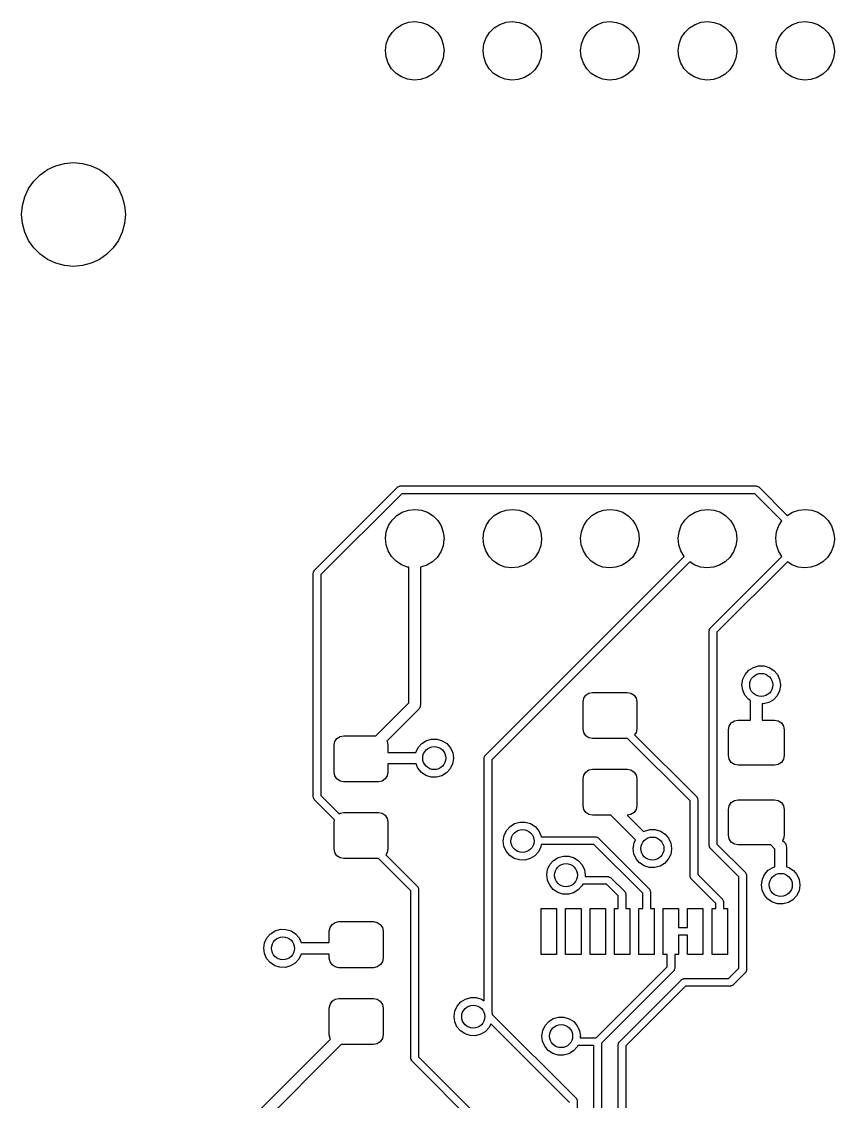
# Model space of a CAD drawing. Extents: x 2.72 to 6.24, y -5.23 to -2.47.
# Drawn here: x 4.762 to 5.595, y -3.662 to -2.555 of the extents above; entities that cross this region are included whole.
import ezdxf

# ---------------------------------------------------------------- set-up
doc = ezdxf.new("R2010")
doc.units = 0
doc.header["$MEASUREMENT"] = 0
doc.layers.add('BLACK', color=7, linetype='CONTINUOUS')

msp = doc.modelspace()

# ---------------------------------------------------------------- linework, layer by layer
at = {"layer": 'BLACK', "linetype": 'CONTINUOUS'}
for p, q in [((5.15223, -2.55786), (5.15856, -2.5557)), ((5.15856, -2.5557), (5.16521, -2.555)), ((5.16521, -2.555), (5.17185, -2.55579)), ((5.17185, -2.55579), (5.17815, -2.55804)), ((5.25223, -2.55786), (5.25856, -2.5557)), ((5.25856, -2.5557), (5.26521, -2.555)), ((5.26521, -2.555), (5.27185, -2.55579)), ((5.27185, -2.55579), (5.27815, -2.55804)), ((5.35223, -2.55786), (5.35856, -2.5557)), ((5.35856, -2.5557), (5.36521, -2.555)), ((5.36521, -2.555), (5.37185, -2.55579)), ((5.37185, -2.55579), (5.37815, -2.55804)), ((5.45223, -2.55786), (5.45856, -2.5557)), ((5.45856, -2.5557), (5.46521, -2.555)), ((5.46521, -2.555), (5.47185, -2.55579)), ((5.47185, -2.55579), (5.47815, -2.55804)), ((5.55223, -2.55786), (5.55856, -2.5557)), ((5.55856, -2.5557), (5.56521, -2.555)), ((5.56521, -2.555), (5.57185, -2.55579)), ((5.57185, -2.55579), (5.57815, -2.55804)), ((5.13813, -2.57166), (5.14175, -2.56604)), ((5.14175, -2.56604), (5.14653, -2.56136)), ((5.14653, -2.56136), (5.15223, -2.55786)), ((5.17815, -2.55804), (5.1838, -2.56162)), ((5.1838, -2.56162), (5.18851, -2.56637)), ((5.18851, -2.56637), (5.19205, -2.57204)), ((5.23813, -2.57166), (5.24175, -2.56604)), ((5.24175, -2.56604), (5.24653, -2.56136)), ((5.24653, -2.56136), (5.25223, -2.55786)), ((5.27815, -2.55804), (5.2838, -2.56162)), ((5.2838, -2.56162), (5.28851, -2.56637)), ((5.28851, -2.56637), (5.29205, -2.57204)), ((5.33813, -2.57166), (5.34175, -2.56604)), ((5.34175, -2.56604), (5.34653, -2.56136)), ((5.34653, -2.56136), (5.35223, -2.55786)), ((5.37815, -2.55804), (5.3838, -2.56162)), ((5.3838, -2.56162), (5.38851, -2.56637)), ((5.38851, -2.56637), (5.39205, -2.57204)), ((5.43813, -2.57166), (5.44175, -2.56604)), ((5.44175, -2.56604), (5.44653, -2.56136)), ((5.44653, -2.56136), (5.45223, -2.55786)), ((5.47815, -2.55804), (5.4838, -2.56162)), ((5.4838, -2.56162), (5.48851, -2.56637)), ((5.48851, -2.56637), (5.49205, -2.57204)), ((5.53813, -2.57166), (5.54175, -2.56604)), ((5.54175, -2.56604), (5.54653, -2.56136)), ((5.54653, -2.56136), (5.55223, -2.55786)), ((5.57815, -2.55804), (5.5838, -2.56162)), ((5.5838, -2.56162), (5.58851, -2.56637)), ((5.58851, -2.56637), (5.59205, -2.57204)), ((5.135, -2.58458), (5.13584, -2.57795)), ((5.13584, -2.57795), (5.13813, -2.57166)), ((5.19205, -2.57204), (5.19425, -2.57835)), ((5.19425, -2.57835), (5.195, -2.585)), ((5.235, -2.58458), (5.23584, -2.57795)), ((5.23584, -2.57795), (5.23813, -2.57166)), ((5.29205, -2.57204), (5.29425, -2.57835)), ((5.29425, -2.57835), (5.295, -2.585)), ((5.335, -2.58458), (5.33584, -2.57795)), ((5.33584, -2.57795), (5.33813, -2.57166)), ((5.39205, -2.57204), (5.39425, -2.57835)), ((5.39425, -2.57835), (5.395, -2.585)), ((5.435, -2.58458), (5.43584, -2.57795)), ((5.43584, -2.57795), (5.43813, -2.57166)), ((5.49205, -2.57204), (5.49425, -2.57835)), ((5.49425, -2.57835), (5.495, -2.585)), ((5.535, -2.58458), (5.53584, -2.57795)), ((5.53584, -2.57795), (5.53813, -2.57166)), ((5.59205, -2.57204), (5.59425, -2.57835)), ((5.59425, -2.57835), (5.595, -2.585)), ((5.13566, -2.59124), (5.135, -2.58458)), ((5.19499, -2.58584), (5.19406, -2.59246)), ((5.195, -2.585), (5.19499, -2.58584)), ((5.23566, -2.59124), (5.235, -2.58458)), ((5.29499, -2.58584), (5.29406, -2.59246)), ((5.295, -2.585), (5.29499, -2.58584)), ((5.33566, -2.59124), (5.335, -2.58458)), ((5.39499, -2.58584), (5.39406, -2.59246)), ((5.395, -2.585), (5.39499, -2.58584)), ((5.43566, -2.59124), (5.435, -2.58458)), ((5.49499, -2.58584), (5.49406, -2.59246)), ((5.495, -2.585), (5.49499, -2.58584)), ((5.53566, -2.59124), (5.535, -2.58458)), ((5.59499, -2.58584), (5.59406, -2.59246)), ((5.595, -2.585), (5.59499, -2.58584)), ((5.13777, -2.59758), (5.13566, -2.59124)), ((5.14123, -2.6033), (5.13777, -2.59758)), ((5.19168, -2.59871), (5.18798, -2.60428)), ((5.19406, -2.59246), (5.19168, -2.59871)), ((5.23777, -2.59758), (5.23566, -2.59124)), ((5.24123, -2.6033), (5.23777, -2.59758)), ((5.29168, -2.59871), (5.28798, -2.60428)), ((5.29406, -2.59246), (5.29168, -2.59871)), ((5.33777, -2.59758), (5.33566, -2.59124)), ((5.34123, -2.6033), (5.33777, -2.59758)), ((5.39168, -2.59871), (5.38798, -2.60428)), ((5.39406, -2.59246), (5.39168, -2.59871)), ((5.43777, -2.59758), (5.43566, -2.59124)), ((5.44123, -2.6033), (5.43777, -2.59758)), ((5.49168, -2.59871), (5.48798, -2.60428)), ((5.49406, -2.59246), (5.49168, -2.59871)), ((5.53777, -2.59758), (5.53566, -2.59124)), ((5.54123, -2.6033), (5.53777, -2.59758)), ((5.59168, -2.59871), (5.58798, -2.60428)), ((5.59406, -2.59246), (5.59168, -2.59871)), ((5.14588, -2.60812), (5.14123, -2.6033)), ((5.15147, -2.61178), (5.14588, -2.60812)), ((5.15774, -2.61411), (5.15147, -2.61178)), ((5.18314, -2.6089), (5.17739, -2.61232)), ((5.18798, -2.60428), (5.18314, -2.6089)), ((5.24588, -2.60812), (5.24123, -2.6033)), ((5.25147, -2.61178), (5.24588, -2.60812)), ((5.25774, -2.61411), (5.25147, -2.61178)), ((5.28314, -2.6089), (5.27739, -2.61232)), ((5.28798, -2.60428), (5.28314, -2.6089)), ((5.34588, -2.60812), (5.34123, -2.6033)), ((5.35147, -2.61178), (5.34588, -2.60812)), ((5.35774, -2.61411), (5.35147, -2.61178)), ((5.38314, -2.6089), (5.37739, -2.61232)), ((5.38798, -2.60428), (5.38314, -2.6089)), ((5.44588, -2.60812), (5.44123, -2.6033)), ((5.45147, -2.61178), (5.44588, -2.60812)), ((5.45774, -2.61411), (5.45147, -2.61178)), ((5.48314, -2.6089), (5.47739, -2.61232)), ((5.48798, -2.60428), (5.48314, -2.6089)), ((5.54588, -2.60812), (5.54123, -2.6033)), ((5.55147, -2.61178), (5.54588, -2.60812)), ((5.55774, -2.61411), (5.55147, -2.61178)), ((5.58314, -2.6089), (5.57739, -2.61232)), ((5.58798, -2.60428), (5.58314, -2.6089)), ((5.16437, -2.61499), (5.15774, -2.61411)), ((5.17103, -2.61439), (5.16437, -2.61499)), ((5.17739, -2.61232), (5.17103, -2.61439)), ((5.26437, -2.61499), (5.25774, -2.61411)), ((5.27103, -2.61439), (5.26437, -2.61499)), ((5.27739, -2.61232), (5.27103, -2.61439)), ((5.36437, -2.61499), (5.35774, -2.61411)), ((5.37103, -2.61439), (5.36437, -2.61499)), ((5.37739, -2.61232), (5.37103, -2.61439)), ((5.46437, -2.61499), (5.45774, -2.61411)), ((5.47103, -2.61439), (5.46437, -2.61499)), ((5.47739, -2.61232), (5.47103, -2.61439)), ((5.56437, -2.61499), (5.55774, -2.61411)), ((5.57103, -2.61439), (5.56437, -2.61499)), ((5.57739, -2.61232), (5.57103, -2.61439)), ((4.79718, -2.70281), (4.80612, -2.70041)), ((4.80612, -2.70041), (4.81535, -2.69961)), ((4.81535, -2.69961), (4.82458, -2.70041)), ((4.82458, -2.70041), (4.83353, -2.70281)), ((4.78119, -2.71204), (4.78878, -2.70673)), ((4.78878, -2.70673), (4.79718, -2.70281)), ((4.83353, -2.70281), (4.84193, -2.70673)), ((4.84193, -2.70673), (4.84952, -2.71204)), ((4.76933, -2.72618), (4.77464, -2.71859)), ((4.77464, -2.71859), (4.78119, -2.71204)), ((4.84952, -2.71204), (4.85607, -2.71859)), ((4.85607, -2.71859), (4.86138, -2.72618)), ((4.76541, -2.73458), (4.76933, -2.72618)), ((4.86138, -2.72618), (4.8653, -2.73458)), ((4.7622, -2.75276), (4.76301, -2.74353)), ((4.76301, -2.74353), (4.76541, -2.73458)), ((4.8653, -2.73458), (4.8677, -2.74353)), ((4.8677, -2.74353), (4.8685, -2.75276)), ((4.76301, -2.76199), (4.7622, -2.75276)), ((4.8685, -2.75276), (4.8677, -2.76199)), ((4.76541, -2.77093), (4.76301, -2.76199)), ((4.8677, -2.76199), (4.8653, -2.77093)), ((4.76933, -2.77933), (4.76541, -2.77093)), ((4.8653, -2.77093), (4.86138, -2.77933)), ((4.77464, -2.78692), (4.76933, -2.77933)), ((4.78119, -2.79347), (4.77464, -2.78692)), ((4.85607, -2.78692), (4.84952, -2.79347)), ((4.86138, -2.77933), (4.85607, -2.78692)), ((4.78878, -2.79878), (4.78119, -2.79347)), ((4.79718, -2.8027), (4.78878, -2.79878)), ((4.84193, -2.79878), (4.83353, -2.8027)), ((4.84952, -2.79347), (4.84193, -2.79878)), ((4.80612, -2.8051), (4.79718, -2.8027)), ((4.81535, -2.80591), (4.80612, -2.8051)), ((4.82458, -2.8051), (4.81535, -2.80591)), ((4.83353, -2.8027), (4.82458, -2.8051)), ((5.06222, -3.11722), (5.14722, -3.03222)), ((5.14722, -3.03222), (5.1475, -3.03207)), ((5.1475, -3.03207), (5.14769, -3.03181)), ((5.14769, -3.03181), (5.14856, -3.03153)), ((5.14856, -3.03153), (5.14938, -3.03111)), ((5.14938, -3.03111), (5.1497, -3.03116)), ((5.1497, -3.03116), (5.15, -3.03106)), ((5.15, -3.03106), (5.515, -3.03106)), ((5.515, -3.03106), (5.5153, -3.03116)), ((5.5153, -3.03116), (5.51562, -3.03111)), ((5.51562, -3.03111), (5.51644, -3.03153)), ((5.51644, -3.03153), (5.51731, -3.03181)), ((5.51731, -3.03181), (5.5175, -3.03207)), ((5.5175, -3.03207), (5.51778, -3.03222)), ((5.51778, -3.03222), (5.54678, -3.06121)), ((5.15163, -3.03894), (5.06894, -3.12163)), ((5.51337, -3.03894), (5.15163, -3.03894)), ((5.54125, -3.06682), (5.51337, -3.03894)), ((5.15856, -3.0557), (5.16521, -3.055)), ((5.16521, -3.055), (5.17185, -3.05579)), ((5.25856, -3.0557), (5.26521, -3.055)), ((5.26521, -3.055), (5.27185, -3.05579)), ((5.35856, -3.0557), (5.36521, -3.055)), ((5.36521, -3.055), (5.37185, -3.05579)), ((5.45856, -3.0557), (5.46521, -3.055)), ((5.46521, -3.055), (5.47185, -3.05579)), ((5.55856, -3.0557), (5.56521, -3.055)), ((5.56521, -3.055), (5.57185, -3.05579)), ((5.13813, -3.07166), (5.14175, -3.06604)), ((5.14175, -3.06604), (5.14653, -3.06136)), ((5.14653, -3.06136), (5.15223, -3.05786)), ((5.15223, -3.05786), (5.15856, -3.0557)), ((5.17185, -3.05579), (5.17815, -3.05804)), ((5.17815, -3.05804), (5.1838, -3.06162)), ((5.1838, -3.06162), (5.18851, -3.06637)), ((5.23813, -3.07166), (5.24175, -3.06604)), ((5.24175, -3.06604), (5.24653, -3.06136)), ((5.24653, -3.06136), (5.25223, -3.05786)), ((5.25223, -3.05786), (5.25856, -3.0557)), ((5.27185, -3.05579), (5.27815, -3.05804)), ((5.27815, -3.05804), (5.2838, -3.06162)), ((5.2838, -3.06162), (5.28851, -3.06637)), ((5.33813, -3.07166), (5.34175, -3.06604)), ((5.34175, -3.06604), (5.34653, -3.06136)), ((5.34653, -3.06136), (5.35223, -3.05786)), ((5.35223, -3.05786), (5.35856, -3.0557)), ((5.37185, -3.05579), (5.37815, -3.05804)), ((5.37815, -3.05804), (5.3838, -3.06162)), ((5.3838, -3.06162), (5.38851, -3.06637)), ((5.43813, -3.07166), (5.44175, -3.06604)), ((5.44175, -3.06604), (5.44653, -3.06136)), ((5.44653, -3.06136), (5.45223, -3.05786)), ((5.45223, -3.05786), (5.45856, -3.0557)), ((5.47185, -3.05579), (5.47815, -3.05804)), ((5.47815, -3.05804), (5.4838, -3.06162)), ((5.4838, -3.06162), (5.48851, -3.06637)), ((5.54678, -3.06121), (5.55223, -3.05786)), ((5.55223, -3.05786), (5.55856, -3.0557)), ((5.57185, -3.05579), (5.57815, -3.05804)), ((5.57815, -3.05804), (5.5838, -3.06162)), ((5.5838, -3.06162), (5.58851, -3.06637)), ((5.13584, -3.07795), (5.13813, -3.07166)), ((5.18851, -3.06637), (5.19205, -3.07204)), ((5.19205, -3.07204), (5.19425, -3.07835)), ((5.23584, -3.07795), (5.23813, -3.07166)), ((5.28851, -3.06637), (5.29205, -3.07204)), ((5.29205, -3.07204), (5.29425, -3.07835)), ((5.33584, -3.07795), (5.33813, -3.07166)), ((5.38851, -3.06637), (5.39205, -3.07204)), ((5.39205, -3.07204), (5.39425, -3.07835)), ((5.43584, -3.07795), (5.43813, -3.07166)), ((5.48851, -3.06637), (5.49205, -3.07204)), ((5.49205, -3.07204), (5.49425, -3.07835)), ((5.53584, -3.07795), (5.53813, -3.07166)), ((5.53813, -3.07166), (5.54125, -3.06682)), ((5.58851, -3.06637), (5.59205, -3.07204)), ((5.59205, -3.07204), (5.59425, -3.07835)), ((5.135, -3.08458), (5.13584, -3.07795)), ((5.13566, -3.09124), (5.135, -3.08458)), ((5.19499, -3.08584), (5.19406, -3.09246)), ((5.19425, -3.07835), (5.195, -3.085)), ((5.195, -3.085), (5.19499, -3.08584)), ((5.235, -3.08458), (5.23584, -3.07795)), ((5.23566, -3.09124), (5.235, -3.08458)), ((5.29499, -3.08584), (5.29406, -3.09246)), ((5.29425, -3.07835), (5.295, -3.085)), ((5.295, -3.085), (5.29499, -3.08584)), ((5.335, -3.08458), (5.33584, -3.07795)), ((5.33566, -3.09124), (5.335, -3.08458)), ((5.39499, -3.08584), (5.39406, -3.09246)), ((5.39425, -3.07835), (5.395, -3.085)), ((5.395, -3.085), (5.39499, -3.08584)), ((5.435, -3.08458), (5.43584, -3.07795)), ((5.43566, -3.09124), (5.435, -3.08458)), ((5.49499, -3.08584), (5.49406, -3.09246)), ((5.49425, -3.07835), (5.495, -3.085)), ((5.495, -3.085), (5.49499, -3.08584)), ((5.535, -3.08458), (5.53584, -3.07795)), ((5.53566, -3.09124), (5.535, -3.08458)), ((5.59499, -3.08584), (5.59406, -3.09246)), ((5.59425, -3.07835), (5.595, -3.085)), ((5.595, -3.085), (5.59499, -3.08584)), ((5.13777, -3.09758), (5.13566, -3.09124)), ((5.14123, -3.1033), (5.13777, -3.09758)), ((5.19168, -3.09871), (5.18798, -3.10428)), ((5.19406, -3.09246), (5.19168, -3.09871)), ((5.23777, -3.09758), (5.23566, -3.09124)), ((5.24123, -3.1033), (5.23777, -3.09758)), ((5.29168, -3.09871), (5.28798, -3.10428)), ((5.29406, -3.09246), (5.29168, -3.09871)), ((5.33777, -3.09758), (5.33566, -3.09124)), ((5.34123, -3.1033), (5.33777, -3.09758)), ((5.39168, -3.09871), (5.38798, -3.10428)), ((5.39406, -3.09246), (5.39168, -3.09871)), ((5.43777, -3.09758), (5.43566, -3.09124)), ((5.44119, -3.10324), (5.43777, -3.09758)), ((5.49168, -3.09871), (5.48798, -3.10428)), ((5.49406, -3.09246), (5.49168, -3.09871)), ((5.53777, -3.09758), (5.53566, -3.09124)), ((5.54119, -3.10324), (5.53777, -3.09758)), ((5.59168, -3.09871), (5.58798, -3.10428)), ((5.59406, -3.09246), (5.59168, -3.09871)), ((5.14588, -3.10812), (5.14123, -3.1033)), ((5.15147, -3.11178), (5.14588, -3.10812)), ((5.18314, -3.1089), (5.17739, -3.11232)), ((5.18798, -3.10428), (5.18314, -3.1089)), ((5.23722, -3.30722), (5.44119, -3.10324)), ((5.24588, -3.10812), (5.24123, -3.1033)), ((5.44683, -3.10874), (5.24394, -3.31163)), ((5.25147, -3.11178), (5.24588, -3.10812)), ((5.28314, -3.1089), (5.27739, -3.11232)), ((5.28798, -3.10428), (5.28314, -3.1089)), ((5.34588, -3.10812), (5.34123, -3.1033)), ((5.35147, -3.11178), (5.34588, -3.10812)), ((5.38314, -3.1089), (5.37739, -3.11232)), ((5.38798, -3.10428), (5.38314, -3.1089)), ((5.45147, -3.11178), (5.44683, -3.10874)), ((5.46792, -3.17651), (5.54119, -3.10324)), ((5.54683, -3.10874), (5.47465, -3.18092)), ((5.48314, -3.1089), (5.47739, -3.11232)), ((5.48798, -3.10428), (5.48314, -3.1089)), ((5.55147, -3.11178), (5.54683, -3.10874)), ((5.58314, -3.1089), (5.57739, -3.11232)), ((5.58798, -3.10428), (5.58314, -3.1089)), ((5.06106, -3.12), (5.06116, -3.1197)), ((5.06106, -3.35), (5.06106, -3.12)), ((5.06111, -3.11938), (5.06153, -3.11856)), ((5.06116, -3.1197), (5.06111, -3.11938)), ((5.06153, -3.11856), (5.06181, -3.11769)), ((5.06181, -3.11769), (5.06207, -3.1175)), ((5.06207, -3.1175), (5.06222, -3.11722)), ((5.15774, -3.11411), (5.15147, -3.11178)), ((5.15909, -3.11429), (5.15774, -3.11411)), ((5.15909, -3.25318), (5.15909, -3.11429)), ((5.17103, -3.11439), (5.17091, -3.1144)), ((5.17091, -3.1144), (5.17091, -3.25563)), ((5.17739, -3.11232), (5.17103, -3.11439)), ((5.25774, -3.11411), (5.25147, -3.11178)), ((5.26437, -3.11499), (5.25774, -3.11411)), ((5.27103, -3.11439), (5.26437, -3.11499)), ((5.27739, -3.11232), (5.27103, -3.11439)), ((5.35774, -3.11411), (5.35147, -3.11178)), ((5.36437, -3.11499), (5.35774, -3.11411)), ((5.37103, -3.11439), (5.36437, -3.11499)), ((5.37739, -3.11232), (5.37103, -3.11439)), ((5.45774, -3.11411), (5.45147, -3.11178)), ((5.46437, -3.11499), (5.45774, -3.11411)), ((5.47103, -3.11439), (5.46437, -3.11499)), ((5.47739, -3.11232), (5.47103, -3.11439)), ((5.55774, -3.11411), (5.55147, -3.11178)), ((5.56437, -3.11499), (5.55774, -3.11411)), ((5.57103, -3.11439), (5.56437, -3.11499)), ((5.57739, -3.11232), (5.57103, -3.11439)), ((5.06894, -3.12163), (5.06894, -3.34837)), ((5.46752, -3.17698), (5.46778, -3.17679)), ((5.46778, -3.17679), (5.46792, -3.17651)), ((5.46677, -3.17929), (5.46687, -3.17899)), ((5.46677, -3.39973), (5.46677, -3.17929)), ((5.46682, -3.17868), (5.46724, -3.17785)), ((5.46687, -3.17899), (5.46682, -3.17868)), ((5.46724, -3.17785), (5.46752, -3.17698)), ((5.47465, -3.18092), (5.47465, -3.3981)), ((5.50355, -3.22419), (5.50724, -3.22001)), ((5.50724, -3.22001), (5.51196, -3.21703)), ((5.51196, -3.21703), (5.51733, -3.2155)), ((5.51733, -3.2155), (5.52291, -3.21553)), ((5.52291, -3.21553), (5.52826, -3.21713)), ((5.52826, -3.21713), (5.53294, -3.22017)), ((5.53294, -3.22017), (5.53658, -3.22439)), ((5.50032, -3.23476), (5.50118, -3.22924)), ((5.50118, -3.22924), (5.50355, -3.22419)), ((5.53658, -3.22439), (5.53889, -3.22948)), ((5.53889, -3.22948), (5.53969, -3.235)), ((5.34352, -3.24339), (5.34728, -3.24264)), ((5.34728, -3.24264), (5.38272, -3.24264)), ((5.38272, -3.24264), (5.38648, -3.24339)), ((5.50104, -3.24029), (5.50032, -3.23476)), ((5.50329, -3.2454), (5.50104, -3.24029)), ((5.53875, -3.24098), (5.53632, -3.24601)), ((5.53968, -3.23548), (5.53875, -3.24098)), ((5.53969, -3.235), (5.53968, -3.23548)), ((5.12527, -3.28701), (5.15909, -3.25318)), ((5.33744, -3.25248), (5.33819, -3.24871)), ((5.33744, -3.28004), (5.33744, -3.25248)), ((5.33819, -3.24871), (5.34032, -3.24552)), ((5.34032, -3.24552), (5.34352, -3.24339)), ((5.38648, -3.24339), (5.38968, -3.24552)), ((5.38968, -3.24552), (5.39181, -3.24871)), ((5.39181, -3.24871), (5.39256, -3.25248)), ((5.39256, -3.25248), (5.39256, -3.28004)), ((5.50688, -3.24967), (5.50329, -3.2454)), ((5.50909, -3.25115), (5.50688, -3.24967)), ((5.50909, -3.27102), (5.50909, -3.25115)), ((5.52782, -3.25307), (5.52243, -3.25453)), ((5.53257, -3.25015), (5.52782, -3.25307)), ((5.53632, -3.24601), (5.53257, -3.25015)), ((5.16918, -3.25981), (5.13644, -3.29254)), ((5.16956, -3.25913), (5.16918, -3.25981)), ((5.17011, -3.25858), (5.16956, -3.25913)), ((5.17032, -3.25783), (5.17011, -3.25858)), ((5.1707, -3.25716), (5.17032, -3.25783)), ((5.17091, -3.25563), (5.1707, -3.25638)), ((5.1707, -3.25638), (5.1707, -3.25716)), ((5.52243, -3.25453), (5.52091, -3.25451)), ((5.52091, -3.25451), (5.52091, -3.27102)), ((5.48721, -3.2771), (5.48934, -3.27391)), ((5.48934, -3.27391), (5.49253, -3.27177)), ((5.49253, -3.27177), (5.4963, -3.27102)), ((5.4963, -3.27102), (5.50909, -3.27102)), ((5.52091, -3.27102), (5.5337, -3.27102)), ((5.5337, -3.27102), (5.53747, -3.27177)), ((5.53747, -3.27177), (5.54066, -3.27391)), ((5.54066, -3.27391), (5.54279, -3.2771)), ((5.08852, -3.28776), (5.09228, -3.28701)), ((5.09228, -3.28701), (5.12527, -3.28701)), ((5.33819, -3.28381), (5.33744, -3.28004)), ((5.34032, -3.287), (5.33819, -3.28381)), ((5.34352, -3.28913), (5.34032, -3.287)), ((5.39181, -3.28381), (5.39033, -3.28602)), ((5.39033, -3.28602), (5.45381, -3.3495)), ((5.39256, -3.28004), (5.39181, -3.28381)), ((5.48646, -3.28087), (5.48721, -3.2771)), ((5.48646, -3.30744), (5.48646, -3.28087)), ((5.54279, -3.2771), (5.54354, -3.28087)), ((5.54354, -3.28087), (5.54354, -3.30744)), ((5.08244, -3.29685), (5.08319, -3.29308)), ((5.08244, -3.32441), (5.08244, -3.29685)), ((5.08319, -3.29308), (5.08532, -3.28989)), ((5.08532, -3.28989), (5.08852, -3.28776)), ((5.13644, -3.29254), (5.13681, -3.29308)), ((5.13681, -3.29308), (5.13756, -3.29685)), ((5.13756, -3.29685), (5.13756, -3.30409)), ((5.16855, -3.29919), (5.17224, -3.29501)), ((5.17224, -3.29501), (5.17696, -3.29203)), ((5.17696, -3.29203), (5.18233, -3.2905)), ((5.18233, -3.2905), (5.18791, -3.29053)), ((5.18791, -3.29053), (5.19326, -3.29213)), ((5.19326, -3.29213), (5.19794, -3.29517)), ((5.19794, -3.29517), (5.20158, -3.29939)), ((5.34728, -3.28988), (5.34352, -3.28913)), ((5.38272, -3.28988), (5.34728, -3.28988)), ((5.383, -3.28983), (5.38272, -3.28988)), ((5.44709, -3.35391), (5.383, -3.28983)), ((5.13756, -3.30409), (5.16625, -3.30409)), ((5.16625, -3.30409), (5.16855, -3.29919)), ((5.20158, -3.29939), (5.20389, -3.30448)), ((5.20389, -3.30448), (5.20469, -3.31)), ((5.23611, -3.30938), (5.23653, -3.30856)), ((5.23616, -3.3097), (5.23611, -3.30938)), ((5.23653, -3.30856), (5.23681, -3.30769)), ((5.23681, -3.30769), (5.23707, -3.3075)), ((5.23707, -3.3075), (5.23722, -3.30722)), ((5.48721, -3.31121), (5.48646, -3.30744)), ((5.54354, -3.30744), (5.54279, -3.31121)), ((5.16631, -3.31591), (5.13756, -3.31591)), ((5.13756, -3.31591), (5.13756, -3.32441)), ((5.16829, -3.3204), (5.16631, -3.31591)), ((5.17188, -3.32467), (5.16829, -3.3204)), ((5.20375, -3.31598), (5.20132, -3.32101)), ((5.20468, -3.31048), (5.20375, -3.31598)), ((5.20469, -3.31), (5.20468, -3.31048)), ((5.23606, -3.31), (5.23616, -3.3097)), ((5.23606, -3.55895), (5.23606, -3.31)), ((5.24394, -3.31163), (5.24394, -3.56978)), ((5.48934, -3.3144), (5.48721, -3.31121)), ((5.49253, -3.31653), (5.48934, -3.3144)), ((5.4963, -3.31728), (5.49253, -3.31653)), ((5.5337, -3.31728), (5.4963, -3.31728)), ((5.53747, -3.31653), (5.5337, -3.31728)), ((5.54066, -3.3144), (5.53747, -3.31653)), ((5.54279, -3.31121), (5.54066, -3.3144)), ((5.08319, -3.32818), (5.08244, -3.32441)), ((5.08532, -3.33137), (5.08319, -3.32818)), ((5.08852, -3.3335), (5.08532, -3.33137)), ((5.13468, -3.33137), (5.13148, -3.3335)), ((5.13681, -3.32818), (5.13468, -3.33137)), ((5.13756, -3.32441), (5.13681, -3.32818)), ((5.17653, -3.32777), (5.17188, -3.32467)), ((5.18185, -3.32943), (5.17653, -3.32777)), ((5.18743, -3.32953), (5.18185, -3.32943)), ((5.19282, -3.32807), (5.18743, -3.32953)), ((5.19757, -3.32515), (5.19282, -3.32807)), ((5.20132, -3.32101), (5.19757, -3.32515)), ((5.33744, -3.33122), (5.33819, -3.32745)), ((5.33744, -3.35878), (5.33744, -3.33122)), ((5.33819, -3.32745), (5.34032, -3.32426)), ((5.34032, -3.32426), (5.34352, -3.32213)), ((5.34352, -3.32213), (5.34728, -3.32138)), ((5.34728, -3.32138), (5.38272, -3.32138)), ((5.38272, -3.32138), (5.38648, -3.32213)), ((5.38648, -3.32213), (5.38968, -3.32426)), ((5.38968, -3.32426), (5.39181, -3.32745)), ((5.39181, -3.32745), (5.39256, -3.33122)), ((5.39256, -3.33122), (5.39256, -3.35878)), ((5.09228, -3.33425), (5.08852, -3.3335)), ((5.12772, -3.33425), (5.09228, -3.33425)), ((5.13148, -3.3335), (5.12772, -3.33425)), ((5.06116, -3.3503), (5.06106, -3.35)), ((5.06111, -3.35062), (5.06116, -3.3503)), ((5.06153, -3.35144), (5.06111, -3.35062)), ((5.06181, -3.35231), (5.06153, -3.35144)), ((5.06207, -3.3525), (5.06181, -3.35231)), ((5.06222, -3.35278), (5.06207, -3.3525)), ((5.08287, -3.37344), (5.06222, -3.35278)), ((5.06894, -3.34837), (5.08765, -3.36708)), ((5.44709, -3.43102), (5.44709, -3.35391)), ((5.45381, -3.3495), (5.45395, -3.34978)), ((5.45395, -3.34978), (5.45421, -3.34997)), ((5.45421, -3.34997), (5.45449, -3.35085)), ((5.45449, -3.35085), (5.45491, -3.35167)), ((5.45491, -3.35167), (5.45486, -3.35198)), ((5.45486, -3.35198), (5.45496, -3.35228)), ((5.45496, -3.35228), (5.45496, -3.42939)), ((5.48934, -3.3556), (5.49253, -3.35347)), ((5.49253, -3.35347), (5.4963, -3.35272)), ((5.4963, -3.35272), (5.5337, -3.35272)), ((5.5337, -3.35272), (5.53747, -3.35347)), ((5.53747, -3.35347), (5.54066, -3.3556)), ((5.33819, -3.36255), (5.33744, -3.35878)), ((5.34032, -3.36574), (5.33819, -3.36255)), ((5.39181, -3.36255), (5.38968, -3.36574)), ((5.39256, -3.35878), (5.39181, -3.36255)), ((5.48646, -3.36256), (5.48721, -3.35879)), ((5.48646, -3.38913), (5.48646, -3.36256)), ((5.48721, -3.35879), (5.48934, -3.3556)), ((5.54066, -3.3556), (5.54279, -3.35879)), ((5.54279, -3.35879), (5.54354, -3.36256)), ((5.54354, -3.36256), (5.54354, -3.38913)), ((5.08244, -3.37559), (5.08287, -3.37344)), ((5.08244, -3.40315), (5.08244, -3.37559)), ((5.08765, -3.36708), (5.08852, -3.3665)), ((5.08852, -3.3665), (5.09228, -3.36575)), ((5.09228, -3.36575), (5.12772, -3.36575)), ((5.12772, -3.36575), (5.13148, -3.3665)), ((5.13148, -3.3665), (5.13468, -3.36863)), ((5.13468, -3.36863), (5.13681, -3.37182)), ((5.13681, -3.37182), (5.13756, -3.37559)), ((5.13756, -3.37559), (5.13756, -3.40315)), ((5.26738, -3.37703), (5.27274, -3.3755)), ((5.27274, -3.3755), (5.27832, -3.37553)), ((5.27832, -3.37553), (5.28367, -3.37713)), ((5.34352, -3.36787), (5.34032, -3.36574)), ((5.34728, -3.36862), (5.34352, -3.36787)), ((5.36605, -3.36862), (5.34728, -3.36862)), ((5.39118, -3.39376), (5.36605, -3.36862)), ((5.38648, -3.36787), (5.38274, -3.36862)), ((5.38274, -3.36862), (5.39949, -3.38537)), ((5.38968, -3.36574), (5.38648, -3.36787)), ((5.25659, -3.38924), (5.25896, -3.38419)), ((5.25896, -3.38419), (5.26266, -3.38001)), ((5.26266, -3.38001), (5.26738, -3.37703)), ((5.28367, -3.37713), (5.28835, -3.38017)), ((5.28835, -3.38017), (5.292, -3.38439)), ((5.292, -3.38439), (5.29431, -3.38948)), ((5.39949, -3.38537), (5.40046, -3.38476)), ((5.40046, -3.38476), (5.40583, -3.38322)), ((5.40583, -3.38322), (5.41141, -3.38326)), ((5.41141, -3.38326), (5.41676, -3.38486)), ((5.41676, -3.38486), (5.42144, -3.38789)), ((5.25573, -3.39476), (5.25659, -3.38924)), ((5.25645, -3.40029), (5.25573, -3.39476)), ((5.29431, -3.38948), (5.29447, -3.39063)), ((5.29447, -3.39063), (5.35026, -3.39063)), ((5.35026, -3.39063), (5.35056, -3.39073)), ((5.35056, -3.39073), (5.35088, -3.39068)), ((5.35088, -3.39068), (5.3517, -3.3911)), ((5.3517, -3.3911), (5.35257, -3.39138)), ((5.35257, -3.39138), (5.35276, -3.39164)), ((5.35276, -3.39164), (5.35304, -3.39178)), ((5.35304, -3.39178), (5.40528, -3.44402)), ((5.38882, -3.40249), (5.38968, -3.39697)), ((5.38968, -3.39697), (5.39118, -3.39376)), ((5.42144, -3.38789), (5.42509, -3.39212)), ((5.42509, -3.39212), (5.4274, -3.3972)), ((5.4274, -3.3972), (5.42819, -3.40273)), ((5.47465, -3.3981), (5.50391, -3.42736)), ((5.48721, -3.3929), (5.48646, -3.38913)), ((5.48934, -3.39609), (5.48721, -3.3929)), ((5.49253, -3.39823), (5.48934, -3.39609)), ((5.54279, -3.3929), (5.54184, -3.39433)), ((5.54184, -3.39433), (5.54418, -3.39667)), ((5.54354, -3.38913), (5.54279, -3.3929)), ((5.54418, -3.39667), (5.54456, -3.39734)), ((5.54456, -3.39734), (5.54511, -3.39789)), ((5.54511, -3.39789), (5.54532, -3.39864)), ((5.08319, -3.40692), (5.08244, -3.40315)), ((5.08532, -3.41011), (5.08319, -3.40692)), ((5.13681, -3.40692), (5.13533, -3.40913)), ((5.13533, -3.40913), (5.16778, -3.44159)), ((5.13756, -3.40315), (5.13681, -3.40692)), ((5.2587, -3.4054), (5.25645, -3.40029)), ((5.26229, -3.40967), (5.2587, -3.4054)), ((5.29173, -3.40601), (5.28799, -3.41015)), ((5.29417, -3.40098), (5.29173, -3.40601)), ((5.29458, -3.3985), (5.29417, -3.40098)), ((5.34863, -3.3985), (5.29458, -3.3985)), ((5.39856, -3.44844), (5.34863, -3.3985)), ((5.38954, -3.40802), (5.38882, -3.40249)), ((5.39179, -3.41313), (5.38954, -3.40802)), ((5.42725, -3.40871), (5.42482, -3.41373)), ((5.42818, -3.40321), (5.42725, -3.40871)), ((5.42819, -3.40273), (5.42818, -3.40321)), ((5.46687, -3.40004), (5.46677, -3.39973)), ((5.46682, -3.40035), (5.46687, -3.40004)), ((5.46724, -3.40117), (5.46682, -3.40035)), ((5.46752, -3.40205), (5.46724, -3.40117)), ((5.46778, -3.40223), (5.46752, -3.40205)), ((5.46792, -3.40252), (5.46778, -3.40223)), ((5.49719, -3.43178), (5.46792, -3.40252)), ((5.4963, -3.39898), (5.49253, -3.39823)), ((5.52978, -3.39898), (5.4963, -3.39898)), ((5.53409, -3.40329), (5.52978, -3.39898)), ((5.53409, -3.42142), (5.53409, -3.40329)), ((5.54532, -3.39864), (5.5457, -3.39932)), ((5.5457, -3.39932), (5.5457, -3.4001)), ((5.5457, -3.4001), (5.54591, -3.40085)), ((5.54591, -3.40085), (5.54591, -3.42143)), ((5.08852, -3.41224), (5.08532, -3.41011)), ((5.09228, -3.41299), (5.08852, -3.41224)), ((5.12772, -3.41299), (5.09228, -3.41299)), ((5.128, -3.41294), (5.12772, -3.41299)), ((5.16106, -3.446), (5.128, -3.41294)), ((5.26694, -3.41277), (5.26229, -3.40967)), ((5.27227, -3.41443), (5.26694, -3.41277)), ((5.27785, -3.41453), (5.27227, -3.41443)), ((5.28323, -3.41307), (5.27785, -3.41453)), ((5.28799, -3.41015), (5.28323, -3.41307)), ((5.30118, -3.42424), (5.30355, -3.41919)), ((5.30355, -3.41919), (5.30724, -3.41501)), ((5.30724, -3.41501), (5.31196, -3.41203)), ((5.31196, -3.41203), (5.31733, -3.4105)), ((5.31733, -3.4105), (5.32291, -3.41053)), ((5.32291, -3.41053), (5.32826, -3.41213)), ((5.32826, -3.41213), (5.33294, -3.41517)), ((5.33294, -3.41517), (5.33658, -3.41939)), ((5.33658, -3.41939), (5.33889, -3.42448)), ((5.39538, -3.4174), (5.39179, -3.41313)), ((5.40003, -3.42049), (5.39538, -3.4174)), ((5.42108, -3.41787), (5.41632, -3.42079)), ((5.42482, -3.41373), (5.42108, -3.41787)), ((5.30032, -3.42976), (5.30118, -3.42424)), ((5.30104, -3.43529), (5.30032, -3.42976)), ((5.33889, -3.42448), (5.33969, -3.43)), ((5.33968, -3.43048), (5.33951, -3.4315)), ((5.33969, -3.43), (5.33968, -3.43048)), ((5.40535, -3.42216), (5.40003, -3.42049)), ((5.41093, -3.42226), (5.40535, -3.42216)), ((5.41632, -3.42079), (5.41093, -3.42226)), ((5.44718, -3.43133), (5.44709, -3.43102)), ((5.44714, -3.43164), (5.44718, -3.43133)), ((5.45496, -3.42939), (5.48028, -3.45472)), ((5.50391, -3.42736), (5.50405, -3.42765)), ((5.50405, -3.42765), (5.50431, -3.42783)), ((5.50431, -3.42783), (5.50459, -3.42871)), ((5.50459, -3.42871), (5.50501, -3.42953)), ((5.50501, -3.42953), (5.50496, -3.42985)), ((5.50496, -3.42985), (5.50506, -3.43015)), ((5.50506, -3.43015), (5.50506, -3.52701)), ((5.52118, -3.43424), (5.52355, -3.42919)), ((5.52355, -3.42919), (5.52724, -3.42501)), ((5.52724, -3.42501), (5.53196, -3.42203)), ((5.53196, -3.42203), (5.53409, -3.42142)), ((5.54591, -3.42143), (5.54826, -3.42213)), ((5.54826, -3.42213), (5.55294, -3.42517)), ((5.55294, -3.42517), (5.55658, -3.42939)), ((5.55658, -3.42939), (5.55889, -3.43448)), ((5.16778, -3.44159), (5.16793, -3.44187)), ((5.16793, -3.44187), (5.16819, -3.44206)), ((5.16819, -3.44206), (5.16847, -3.44293)), ((5.30329, -3.4404), (5.30104, -3.43529)), ((5.30688, -3.44467), (5.30329, -3.4404)), ((5.33632, -3.44101), (5.33257, -3.44515)), ((5.33711, -3.43937), (5.33632, -3.44101)), ((5.36166, -3.43937), (5.33711, -3.43937)), ((5.33951, -3.4315), (5.36329, -3.4315)), ((5.37356, -3.45128), (5.36166, -3.43937)), ((5.36329, -3.4315), (5.36359, -3.43159)), ((5.36359, -3.43159), (5.3639, -3.43154)), ((5.3639, -3.43154), (5.36472, -3.43196)), ((5.36472, -3.43196), (5.3656, -3.43225)), ((5.3656, -3.43225), (5.36579, -3.4325)), ((5.36579, -3.4325), (5.36607, -3.43265)), ((5.36607, -3.43265), (5.38028, -3.44686)), ((5.44755, -3.43246), (5.44714, -3.43164)), ((5.44784, -3.43334), (5.44755, -3.43246)), ((5.4481, -3.43352), (5.44784, -3.43334)), ((5.44824, -3.43381), (5.4481, -3.43352)), ((5.47356, -3.45913), (5.44824, -3.43381)), ((5.49719, -3.52538), (5.49719, -3.43178)), ((5.52032, -3.43976), (5.52118, -3.43424)), ((5.52104, -3.44529), (5.52032, -3.43976)), ((5.55968, -3.44048), (5.55875, -3.44598)), ((5.55889, -3.43448), (5.55969, -3.44)), ((5.55969, -3.44), (5.55968, -3.44048)), ((5.16106, -3.61785), (5.16106, -3.446)), ((5.16847, -3.44293), (5.16889, -3.44375)), ((5.16889, -3.44375), (5.16884, -3.44407)), ((5.16884, -3.44407), (5.16894, -3.44437)), ((5.16894, -3.44437), (5.16894, -3.61622)), ((5.31153, -3.44777), (5.30688, -3.44467)), ((5.31685, -3.44943), (5.31153, -3.44777)), ((5.32243, -3.44953), (5.31685, -3.44943)), ((5.32782, -3.44807), (5.32243, -3.44953)), ((5.33257, -3.44515), (5.32782, -3.44807)), ((5.37356, -3.46402), (5.37356, -3.45128)), ((5.38028, -3.44686), (5.38043, -3.44714)), ((5.38043, -3.44714), (5.38069, -3.44733)), ((5.38069, -3.44733), (5.38097, -3.44821)), ((5.38097, -3.44821), (5.38139, -3.44903)), ((5.38139, -3.44903), (5.38134, -3.44934)), ((5.38134, -3.44934), (5.38144, -3.44965)), ((5.38144, -3.44965), (5.38144, -3.46402)), ((5.39856, -3.46402), (5.39856, -3.44844)), ((5.40528, -3.44402), (5.40543, -3.44431)), ((5.40543, -3.44431), (5.40569, -3.44449)), ((5.40569, -3.44449), (5.40597, -3.44537)), ((5.40597, -3.44537), (5.40639, -3.44619)), ((5.40639, -3.44619), (5.40634, -3.4465)), ((5.40634, -3.4465), (5.40644, -3.44681)), ((5.40644, -3.44681), (5.40644, -3.46402)), ((5.52329, -3.4504), (5.52104, -3.44529)), ((5.52688, -3.45467), (5.52329, -3.4504)), ((5.55632, -3.45101), (5.55257, -3.45515)), ((5.55875, -3.44598), (5.55632, -3.45101)), ((5.29463, -3.51126), (5.29463, -3.46402)), ((5.29463, -3.46402), (5.31037, -3.46402)), ((5.31037, -3.46402), (5.31037, -3.51126)), ((5.31963, -3.51126), (5.31963, -3.46402)), ((5.31963, -3.46402), (5.33537, -3.46402)), ((5.33537, -3.46402), (5.33537, -3.51126)), ((5.34463, -3.51126), (5.34463, -3.46402)), ((5.34463, -3.46402), (5.36037, -3.46402)), ((5.36037, -3.46402), (5.36037, -3.51126)), ((5.36963, -3.51126), (5.36963, -3.46402)), ((5.36963, -3.46402), (5.37356, -3.46402)), ((5.38144, -3.46402), (5.38537, -3.46402)), ((5.38537, -3.46402), (5.38537, -3.51126)), ((5.39463, -3.51126), (5.39463, -3.46402)), ((5.39463, -3.46402), (5.39856, -3.46402)), ((5.40644, -3.46402), (5.41037, -3.46402)), ((5.41037, -3.46402), (5.41037, -3.51126)), ((5.41963, -3.51126), (5.41963, -3.46402)), ((5.41963, -3.46402), (5.43537, -3.46402)), ((5.43537, -3.46402), (5.43537, -3.4837)), ((5.44463, -3.4837), (5.44463, -3.46402)), ((5.44463, -3.46402), (5.46037, -3.46402)), ((5.46037, -3.46402), (5.46037, -3.51126)), ((5.46963, -3.51126), (5.46963, -3.46402)), ((5.46963, -3.46402), (5.47356, -3.46402)), ((5.47356, -3.46402), (5.47356, -3.45913)), ((5.48028, -3.45472), (5.48043, -3.455)), ((5.48043, -3.455), (5.48069, -3.45519)), ((5.48069, -3.45519), (5.48097, -3.45606)), ((5.48097, -3.45606), (5.48139, -3.45688)), ((5.48139, -3.45688), (5.48134, -3.4572)), ((5.48134, -3.4572), (5.48144, -3.4575)), ((5.48144, -3.4575), (5.48144, -3.46402)), ((5.48144, -3.46402), (5.48537, -3.46402)), ((5.48537, -3.46402), (5.48537, -3.51126)), ((5.53153, -3.45777), (5.52688, -3.45467)), ((5.53685, -3.45943), (5.53153, -3.45777)), ((5.54243, -3.45953), (5.53685, -3.45943)), ((5.54782, -3.45807), (5.54243, -3.45953)), ((5.55257, -3.45515), (5.54782, -3.45807)), ((5.02196, -3.48703), (5.02733, -3.4855)), ((5.02733, -3.4855), (5.03291, -3.48553)), ((5.03291, -3.48553), (5.03826, -3.48713)), ((5.07744, -3.48748), (5.07819, -3.48371)), ((5.07819, -3.48371), (5.08032, -3.48052)), ((5.08032, -3.48052), (5.08352, -3.47839)), ((5.08352, -3.47839), (5.08728, -3.47764)), ((5.08728, -3.47764), (5.12272, -3.47764)), ((5.12272, -3.47764), (5.12648, -3.47839)), ((5.12648, -3.47839), (5.12968, -3.48052)), ((5.12968, -3.48052), (5.13181, -3.48371)), ((5.13181, -3.48371), (5.13256, -3.48748)), ((5.43537, -3.4837), (5.44463, -3.4837)), ((5.01118, -3.49924), (5.01355, -3.49419)), ((5.01355, -3.49419), (5.01724, -3.49001)), ((5.01724, -3.49001), (5.02196, -3.48703)), ((5.03826, -3.48713), (5.04294, -3.49017)), ((5.04294, -3.49017), (5.04658, -3.49439)), ((5.04658, -3.49439), (5.04872, -3.49909)), ((5.07744, -3.49909), (5.07744, -3.48748)), ((5.13256, -3.48748), (5.13256, -3.51504)), ((5.44463, -3.49157), (5.43537, -3.49157)), ((5.43537, -3.49157), (5.43537, -3.51126)), ((5.44463, -3.51126), (5.44463, -3.49157)), ((5.01032, -3.50476), (5.01118, -3.49924)), ((5.01104, -3.51029), (5.01032, -3.50476)), ((5.04872, -3.49909), (5.07744, -3.49909)), ((5.01329, -3.5154), (5.01104, -3.51029)), ((5.01688, -3.51967), (5.01329, -3.5154)), ((5.02153, -3.52277), (5.01688, -3.51967)), ((5.04632, -3.51601), (5.04257, -3.52015)), ((5.04875, -3.51098), (5.04632, -3.51601)), ((5.04877, -3.51091), (5.04875, -3.51098)), ((5.07744, -3.51091), (5.04877, -3.51091)), ((5.07744, -3.51504), (5.07744, -3.51091)), ((5.07819, -3.51881), (5.07744, -3.51504)), ((5.08032, -3.522), (5.07819, -3.51881)), ((5.13181, -3.51881), (5.12968, -3.522)), ((5.13256, -3.51504), (5.13181, -3.51881)), ((5.31037, -3.51126), (5.29463, -3.51126)), ((5.33537, -3.51126), (5.31963, -3.51126)), ((5.36037, -3.51126), (5.34463, -3.51126)), ((5.38537, -3.51126), (5.36963, -3.51126)), ((5.41037, -3.51126), (5.39463, -3.51126)), ((5.42356, -3.51126), (5.41963, -3.51126)), ((5.42356, -3.524), (5.42356, -3.51126)), ((5.43537, -3.51126), (5.43144, -3.51126)), ((5.43144, -3.51126), (5.43144, -3.52563)), ((5.46037, -3.51126), (5.44463, -3.51126)), ((5.48537, -3.51126), (5.46963, -3.51126)), ((5.02685, -3.52443), (5.02153, -3.52277)), ((5.03243, -3.52453), (5.02685, -3.52443)), ((5.03782, -3.52307), (5.03243, -3.52453)), ((5.04257, -3.52015), (5.03782, -3.52307)), ((5.08352, -3.52413), (5.08032, -3.522)), ((5.08728, -3.52488), (5.08352, -3.52413)), ((5.12272, -3.52488), (5.08728, -3.52488)), ((5.12648, -3.52413), (5.12272, -3.52488)), ((5.12968, -3.522), (5.12648, -3.52413)), ((5.35087, -3.59669), (5.42356, -3.524)), ((5.43028, -3.52841), (5.35644, -3.60226)), ((5.43043, -3.52813), (5.43028, -3.52841)), ((5.43069, -3.52794), (5.43043, -3.52813)), ((5.43097, -3.52707), (5.43069, -3.52794)), ((5.43139, -3.52625), (5.43097, -3.52707)), ((5.43144, -3.52563), (5.43134, -3.52593)), ((5.43134, -3.52593), (5.43139, -3.52625)), ((5.4865, -3.53606), (5.49719, -3.52538)), ((5.50391, -3.52979), (5.49091, -3.54278)), ((5.50405, -3.52951), (5.50391, -3.52979)), ((5.50431, -3.52932), (5.50405, -3.52951)), ((5.50459, -3.52845), (5.50431, -3.52932)), ((5.50501, -3.52762), (5.50459, -3.52845)), ((5.50506, -3.52701), (5.50496, -3.52731)), ((5.50496, -3.52731), (5.50501, -3.52762)), ((5.37472, -3.60068), (5.43818, -3.53722)), ((5.43818, -3.53722), (5.43847, -3.53707)), ((5.43847, -3.53707), (5.43865, -3.53681)), ((5.43865, -3.53681), (5.43953, -3.53653)), ((5.43953, -3.53653), (5.44035, -3.53611)), ((5.44035, -3.53611), (5.44067, -3.53616)), ((5.44067, -3.53616), (5.44097, -3.53606)), ((5.44097, -3.53606), (5.4865, -3.53606)), ((5.4426, -3.54394), (5.38144, -3.6051)), ((5.48813, -3.54394), (5.4426, -3.54394)), ((5.48843, -3.54384), (5.48813, -3.54394)), ((5.48875, -3.54389), (5.48843, -3.54384)), ((5.48957, -3.54347), (5.48875, -3.54389)), ((5.49044, -3.54319), (5.48957, -3.54347)), ((5.49063, -3.54293), (5.49044, -3.54319)), ((5.49091, -3.54278), (5.49063, -3.54293)), ((5.07744, -3.56622), (5.07819, -3.56245)), ((5.07819, -3.56245), (5.08032, -3.55926)), ((5.08032, -3.55926), (5.08352, -3.55713)), ((5.08352, -3.55713), (5.08728, -3.55638)), ((5.08728, -3.55638), (5.12272, -3.55638)), ((5.12272, -3.55638), (5.12648, -3.55713)), ((5.12648, -3.55713), (5.12968, -3.55926)), ((5.12968, -3.55926), (5.13181, -3.56245)), ((5.13181, -3.56245), (5.13256, -3.56622)), ((5.20618, -3.56924), (5.20855, -3.56419)), ((5.20855, -3.56419), (5.21224, -3.56001)), ((5.21224, -3.56001), (5.21696, -3.55703)), ((5.21696, -3.55703), (5.22233, -3.5555)), ((5.22233, -3.5555), (5.22791, -3.55553)), ((5.22791, -3.55553), (5.23326, -3.55713)), ((5.23326, -3.55713), (5.23606, -3.55895)), ((5.07744, -3.59378), (5.07744, -3.56622)), ((5.13256, -3.56622), (5.13256, -3.59378)), ((5.20532, -3.57476), (5.20618, -3.56924)), ((5.20604, -3.58029), (5.20532, -3.57476)), ((5.24394, -3.56978), (5.24435, -3.57266)), ((5.24435, -3.57266), (5.33028, -3.65859)), ((5.20829, -3.5854), (5.20604, -3.58029)), ((5.21188, -3.58967), (5.20829, -3.5854)), ((5.24132, -3.58601), (5.23757, -3.59015)), ((5.24303, -3.58248), (5.24132, -3.58601)), ((5.32356, -3.66301), (5.24303, -3.58248)), ((5.29618, -3.58924), (5.29855, -3.58419)), ((5.29855, -3.58419), (5.30224, -3.58001)), ((5.30224, -3.58001), (5.30696, -3.57703)), ((5.30696, -3.57703), (5.31233, -3.5755)), ((5.31233, -3.5755), (5.31791, -3.57553)), ((5.31791, -3.57553), (5.32326, -3.57713)), ((5.32326, -3.57713), (5.32794, -3.58017)), ((5.32794, -3.58017), (5.33158, -3.58439)), ((5.33158, -3.58439), (5.33389, -3.58948)), ((5.07819, -3.59755), (5.07744, -3.59378)), ((5.13256, -3.59378), (5.13181, -3.59755)), ((5.21653, -3.59277), (5.21188, -3.58967)), ((5.22185, -3.59443), (5.21653, -3.59277)), ((5.22743, -3.59453), (5.22185, -3.59443)), ((5.23282, -3.59307), (5.22743, -3.59453)), ((5.23757, -3.59015), (5.23282, -3.59307)), ((5.29532, -3.59476), (5.29618, -3.58924)), ((5.29604, -3.60029), (5.29532, -3.59476)), ((5.33389, -3.58948), (5.33469, -3.595)), ((5.33468, -3.59548), (5.33448, -3.59669)), ((5.33448, -3.59669), (5.35087, -3.59669)), ((5.33469, -3.595), (5.33468, -3.59548)), ((4.91342, -3.76323), (5.07856, -3.59809)), ((5.08973, -3.60362), (4.9235, -3.76985)), ((5.07856, -3.59809), (5.07819, -3.59755)), ((5.12272, -3.60362), (5.08973, -3.60362)), ((5.12648, -3.60287), (5.12272, -3.60362)), ((5.12968, -3.60074), (5.12648, -3.60287)), ((5.13181, -3.59755), (5.12968, -3.60074)), ((5.29829, -3.6054), (5.29604, -3.60029)), ((5.30188, -3.60967), (5.29829, -3.6054)), ((5.33132, -3.60601), (5.32757, -3.61015)), ((5.33202, -3.60457), (5.33132, -3.60601)), ((5.34856, -3.60457), (5.33202, -3.60457)), ((5.34856, -3.66874), (5.34856, -3.60457)), ((5.35644, -3.60226), (5.35644, -3.66874)), ((5.37356, -3.60347), (5.37366, -3.60317)), ((5.37356, -3.66874), (5.37356, -3.60347)), ((5.37361, -3.60285), (5.37403, -3.60203)), ((5.37366, -3.60317), (5.37361, -3.60285)), ((5.37403, -3.60203), (5.37431, -3.60115)), ((5.37431, -3.60115), (5.37457, -3.60097)), ((5.37457, -3.60097), (5.37472, -3.60068)), ((5.38144, -3.6051), (5.38144, -3.66874)), ((5.16116, -3.61816), (5.16106, -3.61785)), ((5.16111, -3.61847), (5.16116, -3.61816)), ((5.16153, -3.61929), (5.16111, -3.61847)), ((5.16181, -3.62017), (5.16153, -3.61929)), ((5.16894, -3.61622), (5.30662, -3.75391)), ((5.30653, -3.61277), (5.30188, -3.60967)), ((5.31185, -3.61443), (5.30653, -3.61277)), ((5.31743, -3.61453), (5.31185, -3.61443)), ((5.32282, -3.61307), (5.31743, -3.61453)), ((5.32757, -3.61015), (5.32282, -3.61307)), ((5.16207, -3.62036), (5.16181, -3.62017)), ((5.16222, -3.62064), (5.16207, -3.62036)), ((5.30221, -3.76063), (5.16222, -3.62064)), ((5.33028, -3.65859), (5.33043, -3.65888)), ((5.33043, -3.65888), (5.33069, -3.65906)), ((5.33069, -3.65906), (5.33097, -3.65994)), ((5.33097, -3.65994), (5.33139, -3.66076)), ((5.33139, -3.66076), (5.33134, -3.66108)), ((5.33134, -3.66108), (5.33144, -3.66138)), ((5.33144, -3.66138), (5.33144, -3.66874))]:
    msp.add_line(p, q, dxfattribs=at)
at = {"layer": 'BLACK'}
for centre in [(5.52, -3.235), (5.185, -3.31), (5.27541, -3.395), (5.4085, -3.40273), (5.32, -3.43), (5.54, -3.44), (5.03, -3.505), (5.225, -3.575), (5.315, -3.595)]:
    msp.add_circle(centre, 0.01181, dxfattribs=at)

doc.saveas('drawing.dxf')
